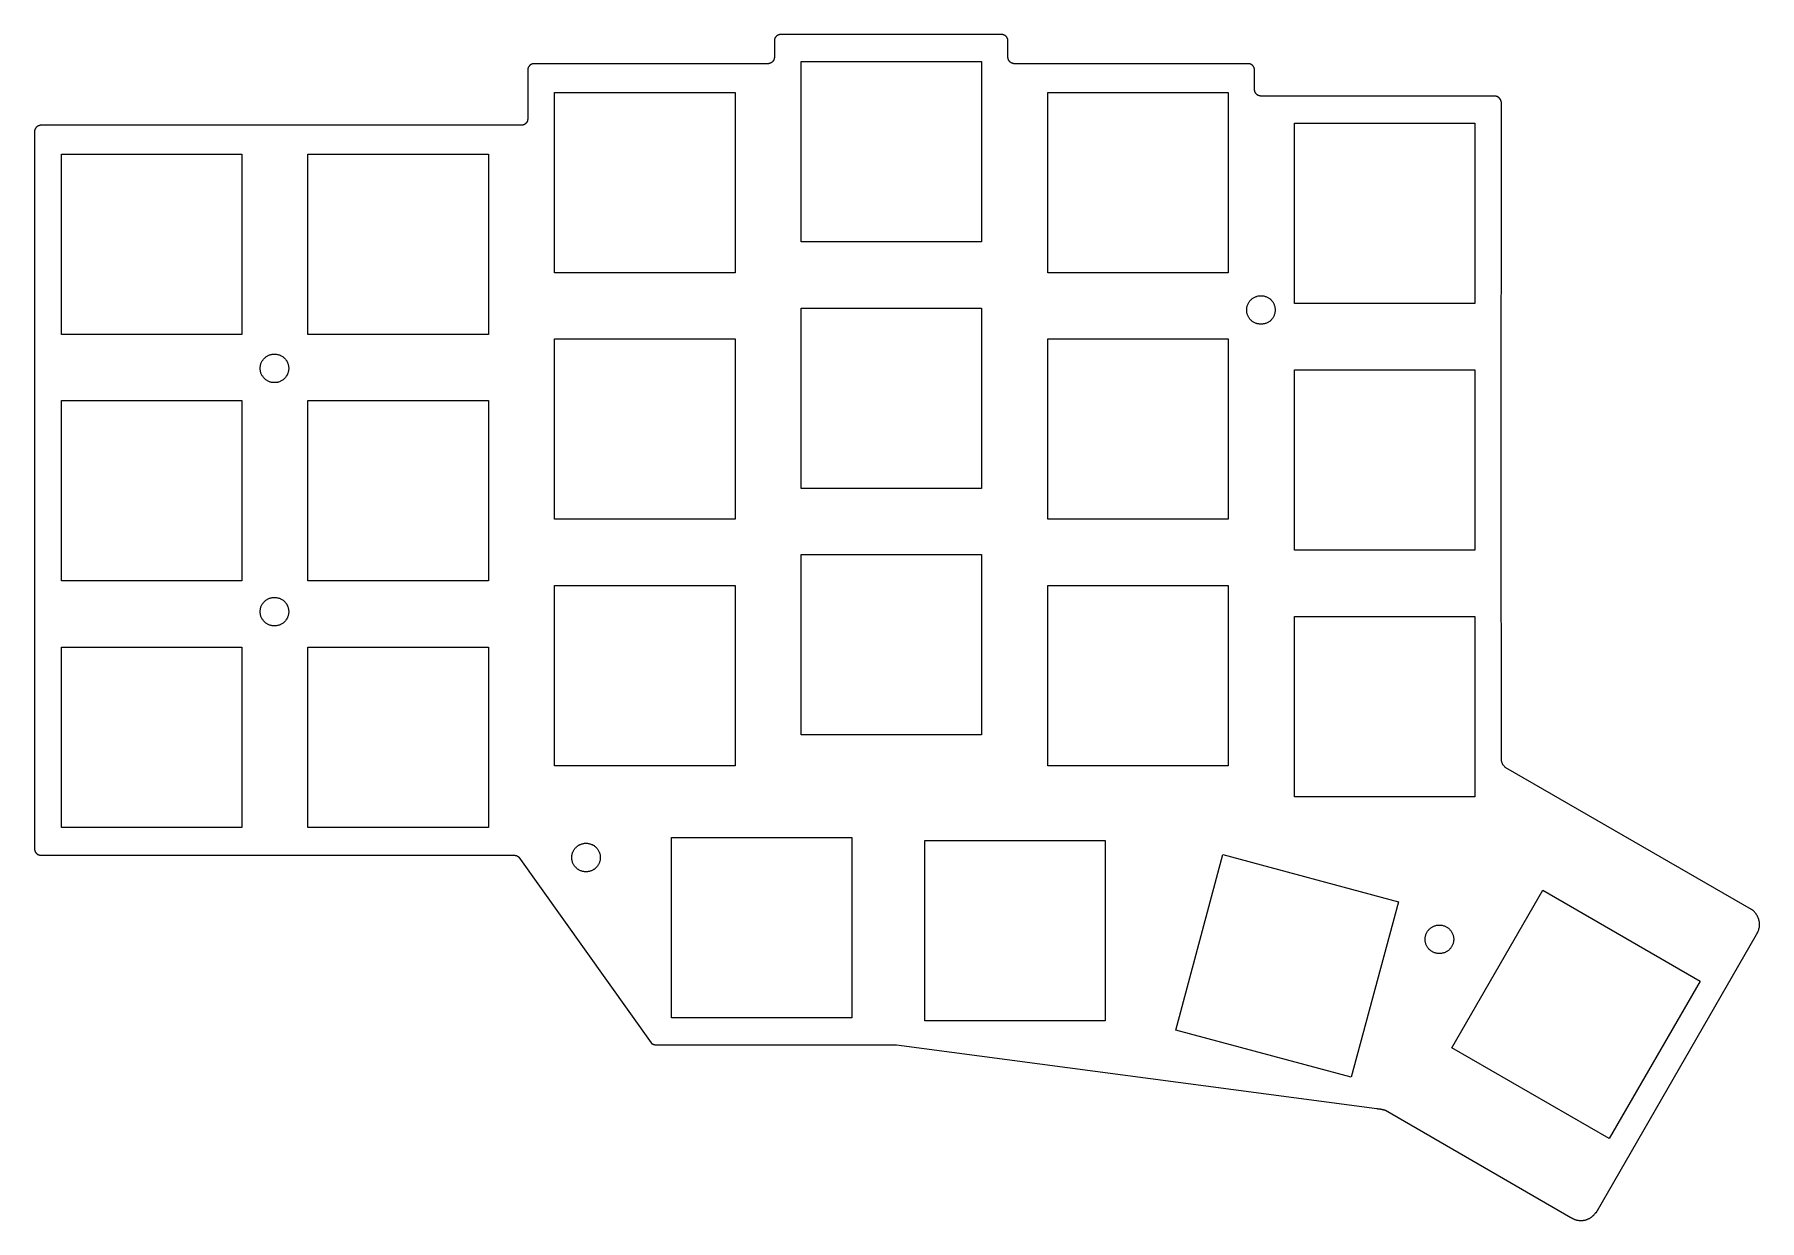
# Model space of a CAD drawing. Header units: metres. Extents: x 11 to 144, y -110 to -19.
import ezdxf

# ---------------------------------------------------------------- set-up
doc = ezdxf.new("R2010")
doc.units = ezdxf.units.M

msp = doc.modelspace()

# ---------------------------------------------------------------- linework, layer by layer
for points in [[(11.19, -26.28), (11.19, -81.53), (11.19, -81.54), (11.19, -81.56), (11.19, -81.57), (11.19, -81.58), (11.19, -81.59), (11.2, -81.6), (11.2, -81.62), (11.2, -81.63), (11.2, -81.64), (11.21, -81.65), (11.21, -81.66), (11.21, -81.68), (11.22, -81.69), (11.22, -81.7), (11.22, -81.71), (11.23, -81.72), (11.23, -81.73), (11.24, -81.74), (11.24, -81.75), (11.25, -81.77), (11.26, -81.78), (11.26, -81.79), (11.27, -81.8), (11.27, -81.81), (11.28, -81.82), (11.29, -81.83), (11.3, -81.84), (11.3, -81.85), (11.31, -81.85), (11.32, -81.86), (11.33, -81.87), (11.34, -81.88), (11.34, -81.89), (11.35, -81.9), (11.36, -81.91), (11.37, -81.91), (11.38, -81.92), (11.39, -81.93), (11.4, -81.94), (11.41, -81.94), (11.42, -81.95), (11.43, -81.96), (11.44, -81.96), (11.45, -81.97), (11.46, -81.97), (11.47, -81.98), (11.48, -81.98), (11.49, -81.99), (11.51, -81.99), (11.52, -82), (11.53, -82), (11.54, -82.01), (11.55, -82.01), (11.56, -82.01), (11.58, -82.02), (11.59, -82.02), (11.6, -82.02), (11.61, -82.02), (11.63, -82.03), (11.64, -82.03), (11.65, -82.03), (11.66, -82.03), (11.68, -82.03), (11.69, -82.03), (22.57, -82.03), (44.56, -82.03), (48.15, -82.03), (48.16, -82.03), (48.16, -82.03), (48.17, -82.03), (48.17, -82.03), (48.18, -82.03), (48.19, -82.03), (48.19, -82.03), (48.2, -82.03), (48.2, -82.03), (48.21, -82.03), (48.22, -82.03), (48.22, -82.04), (48.23, -82.04), (48.23, -82.04), (48.24, -82.04), (48.25, -82.04), (48.25, -82.04), (48.26, -82.04), (48.26, -82.04), (48.27, -82.04), (48.28, -82.05), (48.28, -82.05), (48.29, -82.05), (48.29, -82.05), (48.3, -82.05), (48.31, -82.05), (48.31, -82.06), (48.32, -82.06), (48.32, -82.06), (48.33, -82.06), (48.33, -82.06), (48.34, -82.07), (48.35, -82.07), (48.35, -82.07), (48.36, -82.07), (48.36, -82.08), (48.37, -82.08), (48.37, -82.08), (48.38, -82.08), (48.38, -82.09), (48.39, -82.09), (48.39, -82.09), (48.4, -82.09), (48.41, -82.1), (48.41, -82.1), (48.42, -82.1), (48.42, -82.11), (48.43, -82.11), (48.43, -82.11), (48.44, -82.12), (48.44, -82.12), (48.45, -82.12), (48.45, -82.13), (48.46, -82.13), (48.46, -82.13), (48.46, -82.14), (48.47, -82.14), (48.47, -82.15), (48.48, -82.15), (48.48, -82.15), (48.49, -82.16), (48.49, -82.16), (48.5, -82.17), (48.5, -82.17), (58.69, -96.49), (58.69, -96.49), (58.7, -96.5), (58.7, -96.5), (58.71, -96.51), (58.71, -96.51), (58.72, -96.51), (58.72, -96.52), (58.73, -96.52), (58.73, -96.53), (58.74, -96.53), (58.74, -96.53), (58.75, -96.54), (58.75, -96.54), (58.76, -96.54), (58.76, -96.55), (58.77, -96.55), (58.77, -96.55), (58.78, -96.56), (58.78, -96.56), (58.79, -96.56), (58.79, -96.57), (58.8, -96.57), (58.81, -96.57), (58.81, -96.57), (58.82, -96.58), (58.82, -96.58), (58.83, -96.58), (58.83, -96.58), (58.84, -96.59), (58.84, -96.59), (58.85, -96.59), (58.85, -96.59), (58.86, -96.6), (58.87, -96.6), (58.87, -96.6), (58.88, -96.6), (58.88, -96.6), (58.89, -96.61), (58.9, -96.61), (58.9, -96.61), (58.91, -96.61), (58.91, -96.61), (58.92, -96.61), (58.92, -96.62), (58.93, -96.62), (58.94, -96.62), (58.94, -96.62), (58.95, -96.62), (58.95, -96.62), (58.96, -96.62), (58.97, -96.62), (58.97, -96.62), (58.98, -96.63), (58.99, -96.63), (58.99, -96.63), (59, -96.63), (59, -96.63), (59.01, -96.63), (59.02, -96.63), (59.02, -96.63), (59.03, -96.63), (59.04, -96.63), (59.04, -96.63), (59.05, -96.63), (65.11, -96.63), (77.59, -96.63), (114.61, -101.55), (114.62, -101.55), (114.63, -101.55), (114.64, -101.55), (114.65, -101.55), (114.66, -101.56), (114.67, -101.56), (114.68, -101.56), (114.69, -101.56), (114.7, -101.56), (114.71, -101.56), (114.72, -101.56), (114.73, -101.56), (114.74, -101.56), (114.75, -101.57), (114.76, -101.57), (114.78, -101.57), (114.79, -101.57), (114.8, -101.57), (114.81, -101.57), (114.82, -101.57), (114.83, -101.58), (114.84, -101.58), (114.85, -101.58), (114.86, -101.58), (114.87, -101.58), (114.88, -101.58), (114.89, -101.59), (114.9, -101.59), (114.91, -101.59), (114.92, -101.59), (114.93, -101.59), (114.94, -101.6), (114.95, -101.6), (114.96, -101.6), (114.97, -101.6), (114.98, -101.6), (114.99, -101.61), (115, -101.61), (115.01, -101.61), (115.02, -101.61), (115.03, -101.62), (115.04, -101.62), (115.05, -101.62), (115.06, -101.62), (115.07, -101.63), (115.08, -101.63), (115.09, -101.63), (115.1, -101.63), (115.12, -101.64), (115.13, -101.64), (115.14, -101.64), (115.15, -101.64), (115.16, -101.65), (115.17, -101.65), (115.18, -101.65), (115.19, -101.66), (115.2, -101.66), (115.21, -101.66), (115.22, -101.66), (115.23, -101.67), (115.24, -101.67), (115.25, -101.67), (115.26, -101.68), (115.27, -101.68), (129.56, -109.94), (129.59, -109.96), (129.62, -109.98), (129.65, -110), (129.68, -110.01), (129.71, -110.03), (129.74, -110.05), (129.77, -110.06), (129.81, -110.07), (129.84, -110.09), (129.87, -110.1), (129.9, -110.11), (129.94, -110.12), (129.97, -110.13), (130, -110.14), (130.03, -110.15), (130.07, -110.15), (130.1, -110.16), (130.13, -110.16), (130.17, -110.17), (130.2, -110.17), (130.23, -110.17), (130.27, -110.18), (130.3, -110.18), (130.33, -110.18), (130.37, -110.18), (130.4, -110.18), (130.43, -110.17), (130.47, -110.17), (130.5, -110.17), (130.53, -110.16), (130.57, -110.16), (130.6, -110.15), (130.63, -110.14), (130.66, -110.14), (130.7, -110.13), (130.73, -110.12), (130.76, -110.11), (130.79, -110.1), (130.82, -110.09), (130.85, -110.07), (130.88, -110.06), (130.92, -110.05), (130.95, -110.03), (130.98, -110.02), (131.01, -110), (131.03, -109.99), (131.06, -109.97), (131.09, -109.95), (131.12, -109.93), (131.15, -109.91), (131.17, -109.89), (131.2, -109.87), (131.23, -109.85), (131.25, -109.83), (131.28, -109.8), (131.3, -109.78), (131.33, -109.75), (131.35, -109.73), (131.37, -109.7), (131.4, -109.67), (131.42, -109.65), (131.44, -109.62), (131.46, -109.59), (131.48, -109.56), (131.48, -109.56), (131.48, -109.56), (131.48, -109.56), (131.48, -109.56), (131.48, -109.56), (131.48, -109.56), (131.48, -109.56), (131.48, -109.56), (131.48, -109.56), (131.48, -109.56), (131.48, -109.56), (131.48, -109.56), (131.49, -109.56), (131.49, -109.56), (131.49, -109.56), (131.49, -109.56), (131.49, -109.56), (131.49, -109.56), (131.49, -109.56), (131.49, -109.56), (131.49, -109.56), (131.49, -109.56), (131.49, -109.56), (131.49, -109.56), (131.49, -109.56), (131.49, -109.56), (131.49, -109.56), (131.49, -109.56), (131.49, -109.56), (131.49, -109.56), (131.49, -109.56), (131.49, -109.56), (131.49, -109.56), (131.49, -109.56), (131.49, -109.56), (131.49, -109.56), (131.49, -109.56), (131.49, -109.56), (131.49, -109.56), (131.49, -109.56), (131.49, -109.57), (131.49, -109.57), (131.49, -109.57), (131.49, -109.57), (131.49, -109.57), (131.49, -109.57), (131.49, -109.57), (131.49, -109.57), (131.49, -109.57), (131.49, -109.57), (131.49, -109.57), (131.5, -109.57), (131.5, -109.57), (131.5, -109.57), (131.5, -109.57), (131.5, -109.57), (131.5, -109.57), (131.5, -109.57), (131.5, -109.58), (131.5, -109.58), (131.5, -109.58), (131.5, -109.58), (131.5, -109.58), (131.5, -109.58), (143.85, -88.14), (143.89, -88.08), (143.93, -88.02), (143.96, -87.96), (143.99, -87.89), (144.01, -87.83), (144.03, -87.77), (144.05, -87.7), (144.07, -87.63), (144.08, -87.57), (144.08, -87.5), (144.09, -87.43), (144.09, -87.37), (144.09, -87.3), (144.08, -87.23), (144.08, -87.17), (144.07, -87.1), (144.05, -87.04), (144.03, -86.97), (144.01, -86.91), (143.99, -86.85), (143.96, -86.79), (143.93, -86.73), (143.9, -86.67), (143.87, -86.61), (143.83, -86.55), (143.79, -86.5), (143.74, -86.45), (143.7, -86.4), (143.65, -86.35), (143.59, -86.3), (143.54, -86.26), (143.48, -86.22), (143.48, -86.21), (143.47, -86.21), (124.55, -75.29), (124.51, -75.26), (124.48, -75.23), (124.44, -75.2), (124.41, -75.16), (124.38, -75.12), (124.35, -75.08), (124.32, -75.04), (124.3, -75), (124.28, -74.96), (124.26, -74.91), (124.24, -74.87), (124.23, -74.82), (124.22, -74.77), (124.21, -74.73), (124.2, -74.68), (124.2, -74.63), (124.18, -53.56), (124.2, -24.07), (124.2, -24.04), (124.2, -24.02), (124.2, -23.99), (124.19, -23.97), (124.19, -23.94), (124.18, -23.92), (124.18, -23.91), (124.17, -23.9), (124.17, -23.89), (124.17, -23.88), (124.16, -23.87), (124.16, -23.86), (124.16, -23.85), (124.15, -23.83), (124.15, -23.82), (124.14, -23.81), (124.14, -23.8), (124.13, -23.79), (124.12, -23.78), (124.12, -23.77), (124.11, -23.76), (124.11, -23.75), (124.1, -23.74), (124.09, -23.73), (124.08, -23.72), (124.08, -23.71), (124.07, -23.7), (124.06, -23.69), (124.05, -23.68), (124.04, -23.68), (124.04, -23.67), (124.03, -23.66), (124.02, -23.65), (124.01, -23.64), (124, -23.64), (123.99, -23.63), (123.98, -23.62), (123.97, -23.61), (123.96, -23.61), (123.95, -23.6), (123.94, -23.6), (123.93, -23.59), (123.92, -23.58), (123.91, -23.58), (123.9, -23.57), (123.89, -23.57), (123.87, -23.56), (123.86, -23.56), (123.85, -23.56), (123.84, -23.55), (123.83, -23.55), (123.82, -23.55), (123.8, -23.54), (123.79, -23.54), (123.78, -23.54), (123.77, -23.54), (123.75, -23.53), (123.74, -23.53), (123.73, -23.53), (123.72, -23.53), (123.7, -23.53), (123.69, -23.53), (105.69, -23.53), (105.68, -23.53), (105.66, -23.53), (105.65, -23.53), (105.64, -23.53), (105.63, -23.53), (105.61, -23.52), (105.6, -23.52), (105.59, -23.52), (105.58, -23.52), (105.56, -23.51), (105.55, -23.51), (105.54, -23.51), (105.53, -23.5), (105.52, -23.5), (105.51, -23.49), (105.49, -23.49), (105.48, -23.48), (105.47, -23.48), (105.46, -23.47), (105.45, -23.47), (105.44, -23.46), (105.43, -23.46), (105.42, -23.45), (105.41, -23.44), (105.4, -23.44), (105.39, -23.43), (105.38, -23.42), (105.37, -23.41), (105.36, -23.41), (105.35, -23.4), (105.34, -23.39), (105.34, -23.38), (105.33, -23.37), (105.32, -23.36), (105.31, -23.35), (105.3, -23.35), (105.3, -23.34), (105.29, -23.33), (105.28, -23.32), (105.27, -23.31), (105.27, -23.3), (105.26, -23.29), (105.26, -23.28), (105.25, -23.27), (105.24, -23.25), (105.24, -23.24), (105.23, -23.23), (105.23, -23.22), (105.22, -23.21), (105.22, -23.2), (105.22, -23.19), (105.21, -23.18), (105.21, -23.16), (105.21, -23.15), (105.2, -23.14), (105.2, -23.13), (105.2, -23.12), (105.2, -23.1), (105.19, -23.09), (105.19, -23.08), (105.19, -23.07), (105.19, -23.06), (105.19, -23.04), (105.19, -23.03), (105.19, -21.53), (105.19, -21.52), (105.19, -21.5), (105.19, -21.49), (105.19, -21.48), (105.19, -21.47), (105.18, -21.45), (105.18, -21.44), (105.18, -21.43), (105.18, -21.42), (105.17, -21.4), (105.17, -21.39), (105.17, -21.38), (105.16, -21.37), (105.16, -21.36), (105.16, -21.35), (105.15, -21.33), (105.15, -21.32), (105.14, -21.31), (105.14, -21.3), (105.13, -21.29), (105.12, -21.28), (105.12, -21.27), (105.11, -21.26), (105.11, -21.25), (105.1, -21.24), (105.09, -21.23), (105.08, -21.22), (105.08, -21.21), (105.07, -21.2), (105.06, -21.19), (105.05, -21.18), (105.04, -21.18), (105.04, -21.17), (105.03, -21.16), (105.02, -21.15), (105.01, -21.14), (105, -21.14), (104.99, -21.13), (104.98, -21.12), (104.97, -21.11), (104.96, -21.11), (104.95, -21.1), (104.94, -21.1), (104.93, -21.09), (104.92, -21.08), (104.91, -21.08), (104.9, -21.07), (104.89, -21.07), (104.87, -21.06), (104.86, -21.06), (104.85, -21.06), (104.84, -21.05), (104.83, -21.05), (104.82, -21.05), (104.8, -21.04), (104.79, -21.04), (104.78, -21.04), (104.77, -21.04), (104.75, -21.03), (104.74, -21.03), (104.73, -21.03), (104.72, -21.03), (104.7, -21.03), (104.69, -21.03), (98.57, -21.03), (86.69, -21.03), (86.68, -21.03), (86.66, -21.03), (86.65, -21.03), (86.64, -21.03), (86.63, -21.03), (86.61, -21.02), (86.6, -21.02), (86.59, -21.02), (86.58, -21.02), (86.56, -21.01), (86.55, -21.01), (86.54, -21.01), (86.53, -21), (86.52, -21), (86.51, -20.99), (86.49, -20.99), (86.48, -20.98), (86.47, -20.98), (86.46, -20.97), (86.45, -20.97), (86.44, -20.96), (86.43, -20.96), (86.42, -20.95), (86.41, -20.94), (86.4, -20.94), (86.39, -20.93), (86.38, -20.92), (86.37, -20.91), (86.36, -20.91), (86.35, -20.9), (86.34, -20.89), (86.34, -20.88), (86.33, -20.87), (86.32, -20.86), (86.31, -20.85), (86.3, -20.85), (86.3, -20.84), (86.29, -20.83), (86.28, -20.82), (86.27, -20.81), (86.27, -20.8), (86.26, -20.79), (86.26, -20.78), (86.25, -20.77), (86.24, -20.75), (86.24, -20.74), (86.23, -20.73), (86.23, -20.72), (86.22, -20.71), (86.22, -20.7), (86.22, -20.69), (86.21, -20.68), (86.21, -20.66), (86.21, -20.65), (86.2, -20.64), (86.2, -20.63), (86.2, -20.62), (86.2, -20.6), (86.19, -20.59), (86.19, -20.58), (86.19, -20.57), (86.19, -20.56), (86.19, -20.54), (86.19, -20.53), (86.19, -19.28), (86.19, -19.27), (86.19, -19.25), (86.19, -19.24), (86.19, -19.23), (86.19, -19.22), (86.18, -19.2), (86.18, -19.19), (86.18, -19.18), (86.18, -19.17), (86.17, -19.15), (86.17, -19.14), (86.17, -19.13), (86.16, -19.12), (86.16, -19.11), (86.16, -19.1), (86.15, -19.08), (86.15, -19.07), (86.14, -19.06), (86.14, -19.05), (86.13, -19.04), (86.12, -19.03), (86.12, -19.02), (86.11, -19.01), (86.11, -19), (86.1, -18.99), (86.09, -18.98), (86.08, -18.97), (86.08, -18.96), (86.07, -18.95), (86.06, -18.94), (86.05, -18.93), (86.04, -18.93), (86.04, -18.92), (86.03, -18.91), (86.02, -18.9), (86.01, -18.89), (86, -18.89), (85.99, -18.88), (85.98, -18.87), (85.97, -18.86), (85.96, -18.86), (85.95, -18.85), (85.94, -18.85), (85.93, -18.84), (85.92, -18.83), (85.91, -18.83), (85.9, -18.82), (85.89, -18.82), (85.87, -18.81), (85.86, -18.81), (85.85, -18.81), (85.84, -18.8), (85.83, -18.8), (85.82, -18.8), (85.8, -18.79), (85.79, -18.79), (85.78, -18.79), (85.77, -18.79), (85.75, -18.78), (85.74, -18.78), (85.73, -18.78), (85.72, -18.78), (85.7, -18.78), (85.69, -18.78), (68.69, -18.78), (68.68, -18.78), (68.66, -18.78), (68.65, -18.78), (68.64, -18.78), (68.63, -18.78), (68.61, -18.79), (68.6, -18.79), (68.59, -18.79), (68.58, -18.79), (68.56, -18.8), (68.55, -18.8), (68.54, -18.8), (68.53, -18.81), (68.52, -18.81), (68.51, -18.81), (68.49, -18.82), (68.48, -18.82), (68.47, -18.83), (68.46, -18.83), (68.45, -18.84), (68.44, -18.85), (68.43, -18.85), (68.42, -18.86), (68.41, -18.86), (68.4, -18.87), (68.39, -18.88), (68.38, -18.89), (68.37, -18.89), (68.36, -18.9), (68.35, -18.91), (68.34, -18.92), (68.33, -18.93), (68.33, -18.93), (68.32, -18.94), (68.31, -18.95), (68.3, -18.96), (68.3, -18.97), (68.29, -18.98), (68.28, -18.99), (68.27, -19), (68.27, -19.01), (68.26, -19.02), (68.26, -19.03), (68.25, -19.04), (68.24, -19.05), (68.24, -19.06), (68.23, -19.07), (68.23, -19.08), (68.22, -19.1), (68.22, -19.11), (68.22, -19.12), (68.21, -19.13), (68.21, -19.14), (68.21, -19.15), (68.2, -19.17), (68.2, -19.18), (68.2, -19.19), (68.2, -19.2), (68.19, -19.22), (68.19, -19.23), (68.19, -19.24), (68.19, -19.25), (68.19, -19.27), (68.19, -19.28), (68.19, -20.53), (68.19, -20.54), (68.19, -20.56), (68.19, -20.57), (68.19, -20.58), (68.19, -20.59), (68.18, -20.6), (68.18, -20.62), (68.18, -20.63), (68.18, -20.64), (68.17, -20.65), (68.17, -20.66), (68.17, -20.68), (68.16, -20.69), (68.16, -20.7), (68.16, -20.71), (68.15, -20.72), (68.15, -20.73), (68.14, -20.74), (68.14, -20.75), (68.13, -20.77), (68.12, -20.78), (68.12, -20.79), (68.11, -20.8), (68.11, -20.81), (68.1, -20.82), (68.09, -20.83), (68.08, -20.84), (68.08, -20.85), (68.07, -20.85), (68.06, -20.86), (68.05, -20.87), (68.05, -20.88), (68.04, -20.89), (68.03, -20.9), (68.02, -20.91), (68.01, -20.91), (68, -20.92), (67.99, -20.93), (67.98, -20.94), (67.97, -20.94), (67.96, -20.95), (67.95, -20.96), (67.94, -20.96), (67.93, -20.97), (67.92, -20.97), (67.91, -20.98), (67.9, -20.98), (67.89, -20.99), (67.87, -20.99), (67.86, -21), (67.85, -21), (67.84, -21.01), (67.83, -21.01), (67.82, -21.01), (67.8, -21.02), (67.79, -21.02), (67.78, -21.02), (67.77, -21.02), (67.75, -21.03), (67.74, -21.03), (67.73, -21.03), (67.72, -21.03), (67.7, -21.03), (67.69, -21.03), (60.66, -21.03), (49.69, -21.03), (49.68, -21.03), (49.66, -21.03), (49.65, -21.03), (49.64, -21.03), (49.63, -21.03), (49.61, -21.04), (49.6, -21.04), (49.59, -21.04), (49.58, -21.04), (49.56, -21.05), (49.55, -21.05), (49.54, -21.05), (49.53, -21.06), (49.52, -21.06), (49.51, -21.06), (49.49, -21.07), (49.48, -21.07), (49.47, -21.08), (49.46, -21.08), (49.45, -21.09), (49.44, -21.1), (49.43, -21.1), (49.42, -21.11), (49.41, -21.11), (49.4, -21.12), (49.39, -21.13), (49.38, -21.14), (49.37, -21.14), (49.36, -21.15), (49.35, -21.16), (49.34, -21.17), (49.34, -21.18), (49.33, -21.18), (49.32, -21.19), (49.31, -21.2), (49.3, -21.21), (49.3, -21.22), (49.29, -21.23), (49.28, -21.24), (49.27, -21.25), (49.27, -21.26), (49.26, -21.27), (49.26, -21.28), (49.25, -21.29), (49.24, -21.3), (49.24, -21.31), (49.23, -21.32), (49.23, -21.33), (49.22, -21.35), (49.22, -21.36), (49.22, -21.37), (49.21, -21.38), (49.21, -21.39), (49.21, -21.4), (49.2, -21.42), (49.2, -21.43), (49.2, -21.44), (49.2, -21.45), (49.19, -21.47), (49.19, -21.48), (49.19, -21.49), (49.19, -21.5), (49.19, -21.52), (49.19, -21.53), (49.19, -25.28), (49.19, -25.29), (49.19, -25.31), (49.19, -25.32), (49.19, -25.33), (49.19, -25.34), (49.18, -25.35), (49.18, -25.37), (49.18, -25.38), (49.18, -25.39), (49.17, -25.4), (49.17, -25.41), (49.17, -25.43), (49.16, -25.44), (49.16, -25.45), (49.16, -25.46), (49.15, -25.47), (49.15, -25.48), (49.14, -25.49), (49.14, -25.5), (49.13, -25.52), (49.12, -25.53), (49.12, -25.54), (49.11, -25.55), (49.11, -25.56), (49.1, -25.57), (49.09, -25.58), (49.08, -25.59), (49.08, -25.6), (49.07, -25.6), (49.06, -25.61), (49.05, -25.62), (49.04, -25.63), (49.04, -25.64), (49.03, -25.65), (49.02, -25.66), (49.01, -25.66), (49, -25.67), (48.99, -25.68), (48.98, -25.69), (48.97, -25.69), (48.96, -25.7), (48.95, -25.71), (48.94, -25.71), (48.93, -25.72), (48.92, -25.72), (48.91, -25.73), (48.9, -25.73), (48.89, -25.74), (48.87, -25.74), (48.86, -25.75), (48.85, -25.75), (48.84, -25.76), (48.83, -25.76), (48.82, -25.76), (48.8, -25.77), (48.79, -25.77), (48.78, -25.77), (48.77, -25.77), (48.75, -25.78), (48.74, -25.78), (48.73, -25.78), (48.72, -25.78), (48.7, -25.78), (48.69, -25.78), (11.69, -25.78), (11.68, -25.78), (11.66, -25.78), (11.65, -25.78), (11.64, -25.78), (11.63, -25.78), (11.61, -25.79), (11.6, -25.79), (11.59, -25.79), (11.58, -25.79), (11.56, -25.8), (11.55, -25.8), (11.54, -25.8), (11.53, -25.81), (11.52, -25.81), (11.51, -25.81), (11.49, -25.82), (11.48, -25.82), (11.47, -25.83), (11.46, -25.83), (11.45, -25.84), (11.44, -25.85), (11.43, -25.85), (11.42, -25.86), (11.41, -25.86), (11.4, -25.87), (11.39, -25.88), (11.38, -25.89), (11.37, -25.89), (11.36, -25.9), (11.35, -25.91), (11.34, -25.92), (11.34, -25.93), (11.33, -25.93), (11.32, -25.94), (11.31, -25.95), (11.3, -25.96), (11.3, -25.97), (11.29, -25.98), (11.28, -25.99), (11.27, -26), (11.27, -26.01), (11.26, -26.02), (11.26, -26.03), (11.25, -26.04), (11.24, -26.05), (11.24, -26.06), (11.23, -26.07), (11.23, -26.08), (11.22, -26.1), (11.22, -26.11), (11.22, -26.12), (11.21, -26.13), (11.21, -26.14), (11.21, -26.15), (11.2, -26.17), (11.2, -26.18), (11.2, -26.19), (11.2, -26.2), (11.19, -26.22), (11.19, -26.23), (11.19, -26.24), (11.19, -26.25), (11.19, -26.27), (11.19, -26.28)], [(70.26, -34.76), (70.26, -20.86), (84.16, -20.86), (84.16, -34.76), (70.26, -34.76)], [(51.26, -37.14), (51.26, -23.24), (65.16, -23.24), (65.16, -37.14), (51.26, -37.14)], [(89.26, -37.14), (89.26, -23.24), (103.16, -23.24), (103.16, -37.14), (89.26, -37.14)], [(108.27, -39.52), (108.27, -25.62), (122.17, -25.62), (122.17, -39.52), (108.27, -39.52)], [(13.26, -41.89), (13.26, -27.99), (27.16, -27.99), (27.16, -41.89), (13.26, -41.89)], [(32.26, -41.89), (32.26, -27.99), (46.16, -27.99), (46.16, -41.89), (32.26, -41.89)], [(70.26, -53.76), (70.26, -39.86), (84.16, -39.86), (84.16, -53.76), (70.26, -53.76)], [(104.58, -40.01), (104.58, -39.95), (104.58, -39.89), (104.59, -39.84), (104.6, -39.79), (104.61, -39.73), (104.63, -39.68), (104.64, -39.63), (104.66, -39.58), (104.69, -39.53), (104.71, -39.48), (104.74, -39.44), (104.77, -39.39), (104.8, -39.35), (104.83, -39.31), (104.86, -39.27), (104.9, -39.23), (104.94, -39.19), (104.98, -39.16), (105.02, -39.13), (105.06, -39.1), (105.11, -39.07), (105.15, -39.04), (105.2, -39.02), (105.25, -38.99), (105.3, -38.97), (105.35, -38.96), (105.4, -38.94), (105.46, -38.93), (105.51, -38.92), (105.56, -38.91), (105.62, -38.91), (105.68, -38.91), (105.73, -38.91), (105.79, -38.91), (105.84, -38.92), (105.9, -38.93), (105.95, -38.94), (106, -38.96), (106.06, -38.97), (106.11, -38.99), (106.15, -39.02), (106.2, -39.04), (106.25, -39.07), (106.29, -39.1), (106.34, -39.13), (106.38, -39.16), (106.42, -39.19), (106.46, -39.23), (106.49, -39.27), (106.53, -39.31), (106.56, -39.35), (106.59, -39.39), (106.62, -39.44), (106.64, -39.48), (106.67, -39.53), (106.69, -39.58), (106.71, -39.63), (106.73, -39.68), (106.74, -39.73), (106.75, -39.79), (106.76, -39.84), (106.77, -39.89), (106.78, -39.95), (106.78, -40.01), (106.78, -40.06), (106.77, -40.12), (106.76, -40.18), (106.75, -40.23), (106.74, -40.28), (106.73, -40.33), (106.71, -40.39), (106.69, -40.44), (106.67, -40.48), (106.64, -40.53), (106.62, -40.58), (106.59, -40.62), (106.56, -40.67), (106.53, -40.71), (106.49, -40.75), (106.46, -40.79), (106.42, -40.82), (106.38, -40.86), (106.34, -40.89), (106.29, -40.92), (106.25, -40.95), (106.2, -40.97), (106.15, -41), (106.11, -41.02), (106.06, -41.04), (106, -41.06), (105.95, -41.07), (105.9, -41.09), (105.84, -41.09), (105.79, -41.1), (105.73, -41.11), (105.68, -41.11), (105.62, -41.11), (105.56, -41.1), (105.51, -41.09), (105.46, -41.09), (105.4, -41.07), (105.35, -41.06), (105.3, -41.04), (105.25, -41.02), (105.2, -41), (105.15, -40.97), (105.11, -40.95), (105.06, -40.92), (105.02, -40.89), (104.98, -40.86), (104.94, -40.82), (104.9, -40.79), (104.86, -40.75), (104.83, -40.71), (104.8, -40.67), (104.77, -40.62), (104.74, -40.58), (104.71, -40.53), (104.69, -40.48), (104.66, -40.44), (104.64, -40.39), (104.63, -40.33), (104.61, -40.28), (104.6, -40.23), (104.59, -40.18), (104.58, -40.12), (104.58, -40.06), (104.58, -40.01)], [(51.26, -56.14), (51.26, -42.24), (65.16, -42.24), (65.16, -56.14), (51.26, -56.14)], [(89.26, -56.14), (89.26, -42.24), (103.16, -42.24), (103.16, -56.14), (89.26, -56.14)], [(28.58, -44.51), (28.58, -44.45), (28.58, -44.39), (28.59, -44.34), (28.6, -44.29), (28.61, -44.23), (28.63, -44.18), (28.64, -44.13), (28.66, -44.08), (28.69, -44.03), (28.71, -43.98), (28.74, -43.94), (28.77, -43.89), (28.8, -43.85), (28.83, -43.81), (28.86, -43.77), (28.9, -43.73), (28.94, -43.69), (28.98, -43.66), (29.02, -43.63), (29.06, -43.6), (29.11, -43.57), (29.15, -43.54), (29.2, -43.52), (29.25, -43.49), (29.3, -43.47), (29.35, -43.46), (29.4, -43.44), (29.46, -43.43), (29.51, -43.42), (29.56, -43.41), (29.62, -43.41), (29.68, -43.41), (29.73, -43.41), (29.79, -43.41), (29.84, -43.42), (29.9, -43.43), (29.95, -43.44), (30, -43.46), (30.06, -43.47), (30.11, -43.49), (30.15, -43.52), (30.2, -43.54), (30.25, -43.57), (30.29, -43.6), (30.34, -43.63), (30.38, -43.66), (30.42, -43.69), (30.46, -43.73), (30.49, -43.77), (30.53, -43.81), (30.56, -43.85), (30.59, -43.89), (30.62, -43.94), (30.64, -43.98), (30.67, -44.03), (30.69, -44.08), (30.71, -44.13), (30.73, -44.18), (30.74, -44.23), (30.75, -44.29), (30.76, -44.34), (30.77, -44.39), (30.78, -44.45), (30.78, -44.51), (30.78, -44.56), (30.77, -44.62), (30.76, -44.67), (30.75, -44.73), (30.74, -44.78), (30.73, -44.83), (30.71, -44.89), (30.69, -44.94), (30.67, -44.98), (30.64, -45.03), (30.62, -45.08), (30.59, -45.12), (30.56, -45.17), (30.53, -45.21), (30.49, -45.25), (30.46, -45.29), (30.42, -45.32), (30.38, -45.36), (30.34, -45.39), (30.29, -45.42), (30.25, -45.45), (30.2, -45.47), (30.15, -45.5), (30.11, -45.52), (30.06, -45.54), (30, -45.56), (29.95, -45.57), (29.9, -45.59), (29.84, -45.59), (29.79, -45.6), (29.73, -45.61), (29.68, -45.61), (29.62, -45.61), (29.56, -45.6), (29.51, -45.59), (29.46, -45.59), (29.4, -45.57), (29.35, -45.56), (29.3, -45.54), (29.25, -45.52), (29.2, -45.5), (29.15, -45.47), (29.11, -45.45), (29.06, -45.42), (29.02, -45.39), (28.98, -45.36), (28.94, -45.32), (28.9, -45.29), (28.86, -45.25), (28.83, -45.21), (28.8, -45.17), (28.77, -45.12), (28.74, -45.08), (28.71, -45.03), (28.69, -44.98), (28.66, -44.94), (28.64, -44.89), (28.63, -44.83), (28.61, -44.78), (28.6, -44.73), (28.59, -44.67), (28.58, -44.62), (28.58, -44.56), (28.58, -44.51)], [(108.27, -58.52), (108.27, -44.62), (122.17, -44.62), (122.17, -58.52), (108.27, -58.52)], [(13.26, -60.89), (13.26, -46.99), (27.16, -46.99), (27.16, -60.89), (13.26, -60.89)], [(32.26, -60.89), (32.26, -46.99), (46.16, -46.99), (46.16, -60.89), (32.26, -60.89)], [(70.26, -72.76), (70.26, -58.86), (84.16, -58.86), (84.16, -72.76), (70.26, -72.76)], [(28.58, -63.26), (28.58, -63.2), (28.58, -63.14), (28.59, -63.09), (28.6, -63.04), (28.61, -62.98), (28.63, -62.93), (28.64, -62.88), (28.66, -62.83), (28.69, -62.78), (28.71, -62.73), (28.74, -62.69), (28.77, -62.64), (28.8, -62.6), (28.83, -62.56), (28.86, -62.52), (28.9, -62.48), (28.94, -62.44), (28.98, -62.41), (29.02, -62.38), (29.06, -62.35), (29.11, -62.32), (29.15, -62.29), (29.2, -62.27), (29.25, -62.24), (29.3, -62.22), (29.35, -62.21), (29.4, -62.19), (29.46, -62.18), (29.51, -62.17), (29.56, -62.16), (29.62, -62.16), (29.68, -62.16), (29.73, -62.16), (29.79, -62.16), (29.84, -62.17), (29.9, -62.18), (29.95, -62.19), (30, -62.21), (30.06, -62.22), (30.11, -62.24), (30.15, -62.27), (30.2, -62.29), (30.25, -62.32), (30.29, -62.35), (30.34, -62.38), (30.38, -62.41), (30.42, -62.44), (30.46, -62.48), (30.49, -62.52), (30.53, -62.56), (30.56, -62.6), (30.59, -62.64), (30.62, -62.69), (30.64, -62.73), (30.67, -62.78), (30.69, -62.83), (30.71, -62.88), (30.73, -62.93), (30.74, -62.98), (30.75, -63.04), (30.76, -63.09), (30.77, -63.14), (30.78, -63.2), (30.78, -63.26), (30.78, -63.31), (30.77, -63.37), (30.76, -63.42), (30.75, -63.48), (30.74, -63.53), (30.73, -63.58), (30.71, -63.64), (30.69, -63.69), (30.67, -63.73), (30.64, -63.78), (30.62, -63.83), (30.59, -63.87), (30.56, -63.92), (30.53, -63.96), (30.49, -64), (30.46, -64.04), (30.42, -64.07), (30.38, -64.11), (30.34, -64.14), (30.29, -64.17), (30.25, -64.2), (30.2, -64.22), (30.15, -64.25), (30.11, -64.27), (30.06, -64.29), (30, -64.31), (29.95, -64.32), (29.9, -64.33), (29.84, -64.34), (29.79, -64.35), (29.73, -64.36), (29.68, -64.36), (29.62, -64.36), (29.56, -64.35), (29.51, -64.34), (29.46, -64.33), (29.4, -64.32), (29.35, -64.31), (29.3, -64.29), (29.25, -64.27), (29.2, -64.25), (29.15, -64.22), (29.11, -64.2), (29.06, -64.17), (29.02, -64.14), (28.98, -64.11), (28.94, -64.07), (28.9, -64.04), (28.86, -64), (28.83, -63.96), (28.8, -63.92), (28.77, -63.87), (28.74, -63.83), (28.71, -63.78), (28.69, -63.73), (28.66, -63.69), (28.64, -63.64), (28.63, -63.58), (28.61, -63.53), (28.6, -63.48), (28.59, -63.42), (28.58, -63.37), (28.58, -63.31), (28.58, -63.26)], [(51.26, -75.14), (51.26, -61.24), (65.16, -61.24), (65.16, -75.14), (51.26, -75.14)], [(89.26, -75.14), (89.26, -61.24), (103.16, -61.24), (103.16, -75.14), (89.26, -75.14)], [(108.27, -77.52), (108.27, -63.62), (122.17, -63.62), (122.17, -77.52), (108.27, -77.52)], [(13.26, -79.89), (13.26, -65.99), (27.16, -65.99), (27.16, -79.89), (13.26, -79.89)], [(32.26, -79.89), (32.26, -65.99), (46.16, -65.99), (46.16, -79.89), (32.26, -79.89)], [(60.26, -94.56), (60.26, -80.66), (74.16, -80.66), (74.16, -94.56), (60.26, -94.56)], [(79.78, -94.8), (79.78, -80.9), (93.68, -80.9), (93.68, -94.8), (79.78, -94.8)], [(52.58, -82.2), (52.58, -82.15), (52.59, -82.09), (52.6, -82.04), (52.61, -81.98), (52.62, -81.93), (52.63, -81.88), (52.65, -81.83), (52.67, -81.78), (52.69, -81.73), (52.72, -81.68), (52.74, -81.63), (52.77, -81.59), (52.8, -81.55), (52.83, -81.5), (52.87, -81.46), (52.91, -81.43), (52.94, -81.39), (52.98, -81.36), (53.03, -81.32), (53.07, -81.29), (53.11, -81.26), (53.16, -81.24), (53.21, -81.21), (53.26, -81.19), (53.31, -81.17), (53.36, -81.15), (53.41, -81.14), (53.46, -81.13), (53.52, -81.12), (53.57, -81.11), (53.63, -81.11), (53.68, -81.1), (53.74, -81.11), (53.8, -81.11), (53.85, -81.12), (53.91, -81.13), (53.96, -81.14), (54.01, -81.15), (54.06, -81.17), (54.11, -81.19), (54.16, -81.21), (54.21, -81.24), (54.25, -81.26), (54.3, -81.29), (54.34, -81.32), (54.38, -81.36), (54.42, -81.39), (54.46, -81.43), (54.5, -81.46), (54.53, -81.5), (54.56, -81.55), (54.6, -81.59), (54.62, -81.63), (54.65, -81.68), (54.67, -81.73), (54.7, -81.78), (54.72, -81.83), (54.73, -81.88), (54.75, -81.93), (54.76, -81.98), (54.77, -82.04), (54.78, -82.09), (54.78, -82.15), (54.78, -82.2), (54.78, -82.26), (54.78, -82.32), (54.77, -82.37), (54.76, -82.43), (54.75, -82.48), (54.73, -82.53), (54.72, -82.58), (54.7, -82.63), (54.67, -82.68), (54.65, -82.73), (54.62, -82.77), (54.6, -82.82), (54.56, -82.86), (54.53, -82.9), (54.5, -82.94), (54.46, -82.98), (54.42, -83.02), (54.38, -83.05), (54.34, -83.09), (54.3, -83.12), (54.25, -83.14), (54.21, -83.17), (54.16, -83.2), (54.11, -83.22), (54.06, -83.24), (54.01, -83.25), (53.96, -83.27), (53.91, -83.28), (53.85, -83.29), (53.8, -83.3), (53.74, -83.3), (53.68, -83.3), (53.63, -83.3), (53.57, -83.3), (53.52, -83.29), (53.46, -83.28), (53.41, -83.27), (53.36, -83.25), (53.31, -83.24), (53.26, -83.22), (53.21, -83.2), (53.16, -83.17), (53.11, -83.14), (53.07, -83.12), (53.03, -83.09), (52.98, -83.05), (52.94, -83.02), (52.91, -82.98), (52.87, -82.94), (52.83, -82.9), (52.8, -82.86), (52.77, -82.82), (52.74, -82.77), (52.72, -82.73), (52.69, -82.68), (52.67, -82.63), (52.65, -82.58), (52.63, -82.53), (52.62, -82.48), (52.61, -82.43), (52.6, -82.37), (52.59, -82.32), (52.58, -82.26), (52.58, -82.2)], [(99.12, -95.51), (102.75, -81.98), (116.27, -85.61), (112.64, -99.13), (99.12, -95.51)], [(120.39, -96.86), (127.39, -84.73), (139.52, -91.73), (132.52, -103.86), (120.39, -96.86)], [(118.33, -88.51), (118.33, -88.45), (118.33, -88.39), (118.34, -88.34), (118.35, -88.29), (118.36, -88.23), (118.38, -88.18), (118.39, -88.13), (118.41, -88.08), (118.44, -88.03), (118.46, -87.98), (118.49, -87.94), (118.52, -87.89), (118.55, -87.85), (118.58, -87.81), (118.61, -87.77), (118.65, -87.73), (118.69, -87.69), (118.73, -87.66), (118.77, -87.63), (118.81, -87.6), (118.86, -87.57), (118.9, -87.54), (118.95, -87.52), (119, -87.49), (119.05, -87.47), (119.1, -87.46), (119.15, -87.44), (119.21, -87.43), (119.26, -87.42), (119.31, -87.41), (119.37, -87.41), (119.43, -87.41), (119.48, -87.41), (119.54, -87.41), (119.59, -87.42), (119.65, -87.43), (119.7, -87.44), (119.75, -87.46), (119.81, -87.47), (119.86, -87.49), (119.9, -87.52), (119.95, -87.54), (120, -87.57), (120.04, -87.6), (120.09, -87.63), (120.13, -87.66), (120.17, -87.69), (120.21, -87.73), (120.24, -87.77), (120.28, -87.81), (120.31, -87.85), (120.34, -87.89), (120.37, -87.94), (120.39, -87.98), (120.42, -88.03), (120.44, -88.08), (120.46, -88.13), (120.48, -88.18), (120.49, -88.23), (120.51, -88.29), (120.51, -88.34), (120.52, -88.39), (120.53, -88.45), (120.53, -88.51), (120.53, -88.56), (120.52, -88.62), (120.51, -88.67), (120.51, -88.73), (120.49, -88.78), (120.48, -88.83), (120.46, -88.89), (120.44, -88.94), (120.42, -88.98), (120.39, -89.03), (120.37, -89.08), (120.34, -89.12), (120.31, -89.17), (120.28, -89.21), (120.24, -89.25), (120.21, -89.29), (120.17, -89.32), (120.13, -89.36), (120.09, -89.39), (120.04, -89.42), (120, -89.45), (119.95, -89.47), (119.9, -89.5), (119.86, -89.52), (119.81, -89.54), (119.75, -89.56), (119.7, -89.57), (119.65, -89.58), (119.59, -89.59), (119.54, -89.6), (119.48, -89.61), (119.43, -89.61), (119.37, -89.61), (119.31, -89.6), (119.26, -89.59), (119.21, -89.58), (119.15, -89.57), (119.1, -89.56), (119.05, -89.54), (119, -89.52), (118.95, -89.5), (118.9, -89.47), (118.86, -89.45), (118.81, -89.42), (118.77, -89.39), (118.73, -89.36), (118.69, -89.32), (118.65, -89.29), (118.61, -89.25), (118.58, -89.21), (118.55, -89.17), (118.52, -89.12), (118.49, -89.08), (118.46, -89.03), (118.44, -88.98), (118.41, -88.94), (118.39, -88.89), (118.38, -88.83), (118.36, -88.78), (118.35, -88.73), (118.34, -88.67), (118.33, -88.62), (118.33, -88.56), (118.33, -88.51)]]:
    msp.add_lwpolyline(points, close=True)

doc.saveas('drawing.dxf')
